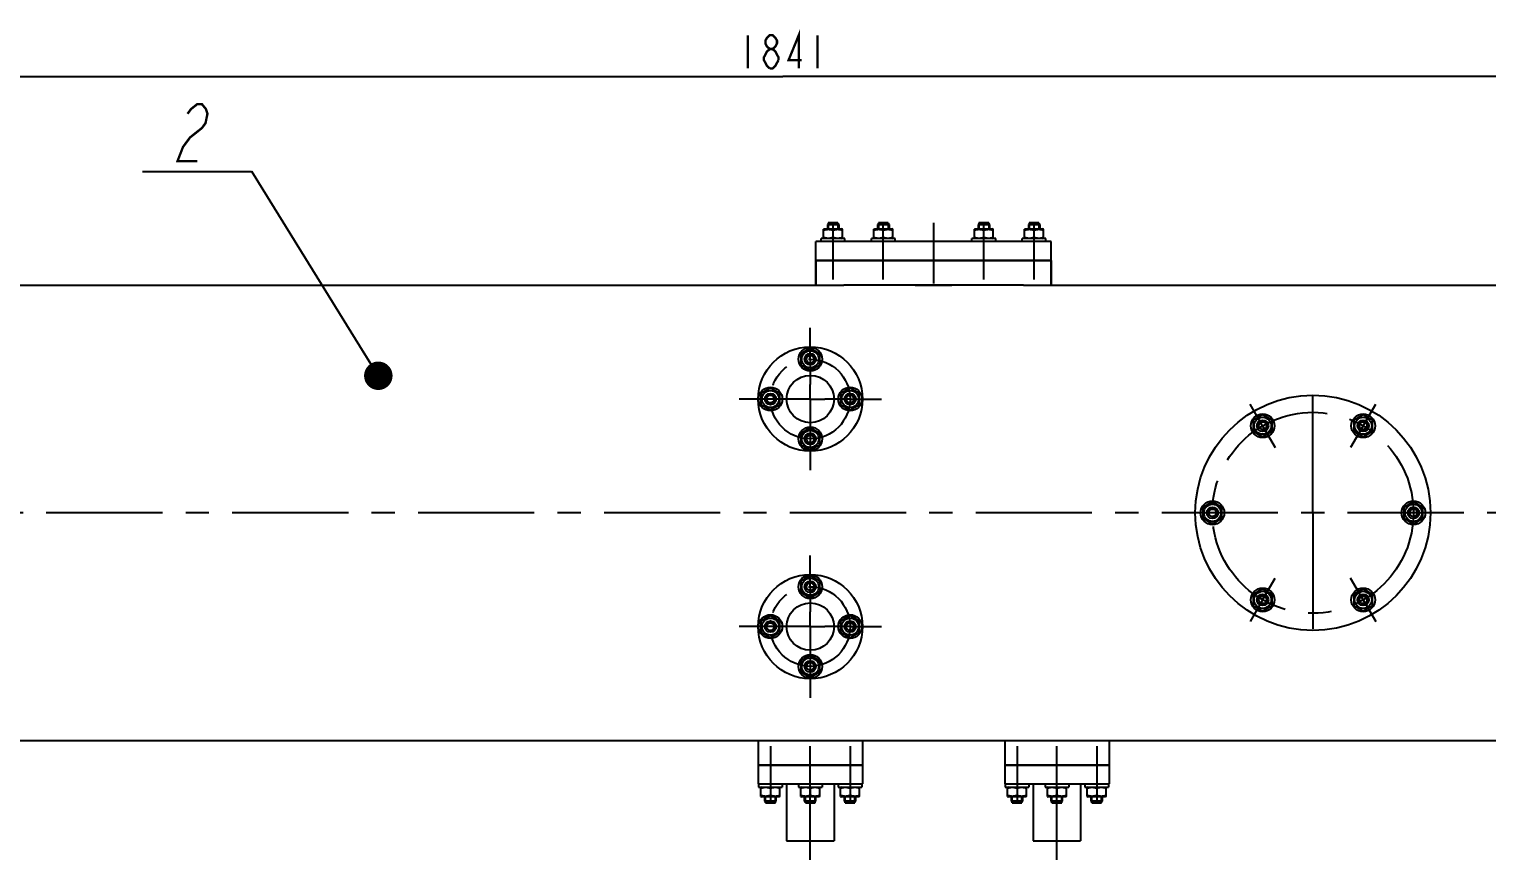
# Model space of a CAD drawing. Header units: millimetres. Extents: x 0 to 594, y 0 to 420.
# Drawn here: x 153.7 to 307.4, y 227.3 to 314.9 of the extents above; entities that cross this region are included whole.
import ezdxf

# ---------------------------------------------------------------- set-up
doc = ezdxf.new("R2010")
doc.units = ezdxf.units.MM
doc.header["$LTSCALE"] = 32.67
doc.linetypes.add('CENTER', pattern=[0.6, 0.375, -0.075, 0.075, -0.075])
doc.layers.get('0').update_dxf_attribs({"linetype": 'CONTINUOUS'})
for name, color, linetype in [('ALL_AXIS', 7, 'CONTINUOUS'), ('ALL_CHAMFER', 7, 'CONTINUOUS'), ('ALL_DIMENSIONS', 7, 'CONTINUOUS'), ('ALL_ROUND', 7, 'CONTINUOUS')]:
    doc.layers.add(name, color=color, linetype=linetype)
doc.styles.get("Standard").update_dxf_attribs({"font": 'txt', "width": 0.7})
doc.dimstyles.new('DIMSTYLE_1', dxfattribs={"dimtxt": 3.5, "dimasz": 3, "dimexe": 0.18, "dimexo": 0.0625, "dimgap": 0.09, "dimtad": 1, "dimlfac": 5, "dimdsep": 46, "dimtxsty": 'STANDARD', "dimblk": '_FILLED', "dimblk1": '_FILLED', "dimblk2": '_FILLED', "dimcen": 0.09, "dimadec": 0, "dimazin": 0, "dimtp": 1.2, "dimtm": 1.2, "dimtfac": 1, "dimtofl": 0, "dimtmove": 0, "dimatfit": 3, "dimldrblk": '_FILLED', "dimfxl": 1, "dimtolj": 1, "dimarcsym": 0})
doc.dimstyles.get("Standard").update_dxf_attribs({"dimtxt": 3.5, "dimasz": 3, "dimexe": 0.18, "dimexo": 0.0625, "dimgap": 0.09, "dimtad": 1, "dimdec": 5, "dimdsep": 46, "dimtxsty": 'STANDARD', "dimblk": '_FILLED', "dimblk1": '_FILLED', "dimblk2": '_FILLED', "dimcen": 0.09, "dimadec": 0, "dimazin": 0, "dimtol": 1, "dimtp": 1e-05, "dimtm": 1e-05, "dimtfac": 1, "dimtdec": 5, "dimtofl": 0, "dimtmove": 0, "dimatfit": 3, "dimldrblk": '_FILLED', "dimfxl": 1, "dimtolj": 1, "dimarcsym": 0})

# ---------------------------------------------------------------- blocks, each defined once
blk = doc.blocks.new('_FILLED')
at = {"color": 0, "linetype": 'ByBlock'}
blk.add_solid([(0, 0), (-1, 0.167), (-1, -0.167)], dxfattribs=at)
blk = doc.blocks.new('*D2')
at = {"layer": 'ALL_DIMENSIONS', "color": 2, "linetype": 'Continuous'}
for p, q in [((49.08, 288.91), (49.08, 311.91)), ((417.28, 288.91), (417.28, 311.91)), ((49.08, 309.91), (233.18, 309.91)), ((417.28, 309.91), (233.18, 309.91))]:
    blk.add_line(p, q, dxfattribs=at)
at = {"layer": 'ALL_DIMENSIONS', "color": 2, "linetype": 'Continuous', "xscale": 3, "yscale": 3, "zscale": 3, "rotation": 180}
blk.add_blockref('_FILLED', (49.08, 309.91), dxfattribs=at)
at = {"layer": 'ALL_DIMENSIONS', "color": 2, "linetype": 'Continuous', "xscale": 3, "yscale": 3, "zscale": 3}
blk.add_blockref('_FILLED', (417.28, 309.91), dxfattribs=at)
blk = doc.blocks.new('BOM BALLOON 30_BL1', base_point=(171.41, 303.45))
at = {"color": 2, "linetype": 'Continuous'}
blk.add_line((165.65, 299.91), (177.17, 299.91), dxfattribs=at)
at = {"color": 2, "linetype": 'Continuous', "const_width": 0.25}
blk.add_lwpolyline([(170.41, 305.99), (170.78, 306.49), (171.41, 306.99), (171.94, 306.99), (172.35, 306.49), (172.51, 305.99), (172.3, 304.99), (171.93, 304.49), (171.3, 303.99), (170.67, 303.49), (169.93, 302.49), (169.35, 300.99), (171.45, 300.99)], dxfattribs=at)

msp = doc.modelspace()

# ---------------------------------------------------------------- linework, layer by layer
at = {"color": 7, "linetype": 'Continuous'}
for p, q in [((237.4779676, 293.8075229), (237.5779767, 293.8652632)), ((237.4779767, 292.8829982), (237.4779767, 293.8075281)), ((237.5779836, 293.8652632), (239.3779697, 293.8652632)), ((238.9913741, 294.5052632), (237.9645792, 294.5052632)), ((238.4779767, 292.9723146), (238.4779767, 293.7182117)), ((239.4779857, 293.8075229), (239.3779767, 293.8652632)), ((239.4779767, 292.8829982), (239.4779767, 293.8075281)), ((242.7779676, 293.8075229), (242.8779767, 293.8652632)), ((242.7779767, 292.8829982), (242.7779767, 293.8075281)), ((242.8779836, 293.8652632), (244.6779697, 293.8652632)), ((244.2913741, 294.5052632), (243.2645792, 294.5052632)), ((243.7779767, 292.9723146), (243.7779767, 293.7182117)), ((244.7779857, 293.8075229), (244.6779767, 293.8652632)), ((244.7779767, 292.8829982), (244.7779767, 293.8075281)), ((253.3779676, 293.8075229), (253.4779767, 293.8652632)), ((253.3779767, 292.8829982), (253.3779767, 293.8075281)), ((253.4779836, 293.8652632), (255.2779697, 293.8652632)), ((254.8913741, 294.5052632), (253.8645792, 294.5052632)), ((254.3779767, 292.9723146), (254.3779767, 293.7182117)), ((255.3779857, 293.8075229), (255.2779767, 293.8652632)), ((255.3779767, 292.8829982), (255.3779767, 293.8075281)), ((258.6779676, 293.8075229), (258.7779767, 293.8652632)), ((258.6779767, 292.8829982), (258.6779767, 293.8075281)), ((258.7779836, 293.8652632), (260.5779697, 293.8652632)), ((260.1913741, 294.5052632), (259.1645792, 294.5052632)), ((259.6779767, 292.9723146), (259.6779767, 293.7182117)), ((260.6779857, 293.8075229), (260.5779767, 293.8652632)), ((260.6779767, 292.8829982), (260.6779767, 293.8075281)), ((237.5779767, 292.8252632), (237.4779767, 292.8829982)), ((239.3779767, 292.8252632), (239.4779767, 292.8829982)), ((242.8779767, 292.8252632), (242.7779767, 292.8829982)), ((244.6779767, 292.8252632), (244.7779767, 292.8829982)), ((253.4779767, 292.8252632), (253.3779767, 292.8829982)), ((255.2779767, 292.8252632), (255.3779767, 292.8829982)), ((258.7779767, 292.8252632), (258.6779767, 292.8829982)), ((260.5779767, 292.8252632), (260.6779767, 292.8829982)), ((236.6779767, 290.5052632), (236.6779767, 287.9052632)), ((236.6779767, 290.5052632), (261.4779767, 290.5052632)), ((261.4779767, 290.5052632), (261.4779767, 287.9052632)), ((88.5483291, 287.9052632), (239.6076243, 287.9052632)), ((258.5483291, 287.9052632), (414.8779767, 287.9052632)), ((236.0779767, 281.2599637), (235.0779767, 280.6826134)), ((235.0779767, 280.6826134), (235.0779767, 279.5279129)), ((237.0779767, 280.6826134), (236.0779767, 281.2599637)), ((237.0779767, 279.5279129), (237.0779767, 280.6826134)), ((235.0779767, 279.5279129), (236.0779767, 278.9505626)), ((236.0779767, 278.9505626), (237.0779767, 279.5279129)), ((231.8779767, 277.0599637), (230.8779767, 276.4826134)), ((232.8779767, 276.4826134), (231.8779767, 277.0599637)), ((240.2779767, 277.0599637), (239.2779767, 276.4826134)), ((241.2779767, 276.4826134), (240.2779767, 277.0599637)), ((230.8779767, 276.4826134), (230.8779767, 275.3279129)), ((230.8779767, 275.3279129), (231.8779767, 274.7505626)), ((231.8779767, 274.7505626), (232.8779767, 275.3279129)), ((232.8779767, 275.3279129), (232.8779767, 276.4826134)), ((239.2779767, 276.4826134), (239.2779767, 275.3279129)), ((239.2779767, 275.3279129), (240.2779767, 274.7505626)), ((240.2779767, 274.7505626), (241.2779767, 275.3279129)), ((241.2779767, 275.3279129), (241.2779767, 276.4826134)), ((283.7779767, 274.239833), (282.7779767, 273.6624827)), ((282.7779767, 273.6624827), (282.7779767, 272.5077822)), ((284.7779767, 273.6624827), (283.7779767, 274.239833)), ((284.7779767, 272.5077822), (284.7779767, 273.6624827)), ((294.3779767, 274.239833), (293.3779767, 273.6624827)), ((293.3779767, 273.6624827), (293.3779767, 272.5077822)), ((295.3779767, 273.6624827), (294.3779767, 274.239833)), ((295.3779767, 272.5077822), (295.3779767, 273.6624827)), ((236.0779767, 272.8599637), (235.0779767, 272.2826134)), ((235.0779767, 272.2826134), (235.0779767, 271.1279129)), ((237.0779767, 272.2826134), (236.0779767, 272.8599637)), ((237.0779767, 271.1279129), (237.0779767, 272.2826134)), ((282.7779767, 272.5077822), (283.7779767, 271.9304319)), ((283.7779767, 271.9304319), (284.7779767, 272.5077822)), ((293.3779767, 272.5077822), (294.3779767, 271.9304319)), ((294.3779767, 271.9304319), (295.3779767, 272.5077822)), ((235.0779767, 271.1279129), (236.0779767, 270.5505626)), ((236.0779767, 270.5505626), (237.0779767, 271.1279129)), ((278.4779767, 265.0599637), (277.4779767, 264.4826134)), ((277.4779767, 264.4826134), (277.4779767, 263.3279129)), ((279.4779767, 264.4826134), (278.4779767, 265.0599637)), ((279.4779767, 263.3279129), (279.4779767, 264.4826134)), ((299.6779767, 265.0599637), (298.6779767, 264.4826134)), ((298.6779767, 264.4826134), (298.6779767, 263.3279129)), ((300.6779767, 264.4826134), (299.6779767, 265.0599637)), ((300.6779767, 263.3279129), (300.6779767, 264.4826134)), ((277.4779767, 263.3279129), (278.4779767, 262.7505626)), ((278.4779767, 262.7505626), (279.4779767, 263.3279129)), ((298.6779767, 263.3279129), (299.6779767, 262.7505626)), ((299.6779767, 262.7505626), (300.6779767, 263.3279129)), ((236.0779767, 257.2599637), (235.0779767, 256.6826134)), ((237.0779767, 256.6826134), (236.0779767, 257.2599637)), ((235.0779767, 256.6826134), (235.0779767, 255.5279129)), ((235.0779767, 255.5279129), (236.0779767, 254.9505626)), ((236.0779767, 254.9505626), (237.0779767, 255.5279129)), ((237.0779767, 255.5279129), (237.0779767, 256.6826134)), ((283.7779767, 255.8800944), (282.7779767, 255.3027441)), ((282.7779767, 255.3027441), (282.7779767, 254.1480436)), ((284.7779767, 255.3027441), (283.7779767, 255.8800944)), ((284.7779767, 254.1480436), (284.7779767, 255.3027441)), ((294.3779767, 255.8800944), (293.3779767, 255.3027441)), ((293.3779767, 255.3027441), (293.3779767, 254.1480436)), ((295.3779767, 255.3027441), (294.3779767, 255.8800944)), ((295.3779767, 254.1480436), (295.3779767, 255.3027441)), ((282.7779767, 254.1480436), (283.7779767, 253.5706933)), ((283.7779767, 253.5706933), (284.7779767, 254.1480436)), ((293.3779767, 254.1480436), (294.3779767, 253.5706933)), ((294.3779767, 253.5706933), (295.3779767, 254.1480436)), ((231.8779767, 253.0599637), (230.8779767, 252.4826134)), ((230.8779767, 252.4826134), (230.8779767, 251.3279129)), ((232.8779767, 252.4826134), (231.8779767, 253.0599637)), ((232.8779767, 251.3279129), (232.8779767, 252.4826134)), ((240.2779767, 253.0599637), (239.2779767, 252.4826134)), ((239.2779767, 252.4826134), (239.2779767, 251.3279129)), ((241.2779767, 252.4826134), (240.2779767, 253.0599637)), ((241.2779767, 251.3279129), (241.2779767, 252.4826134)), ((230.8779767, 251.3279129), (231.8779767, 250.7505626)), ((231.8779767, 250.7505626), (232.8779767, 251.3279129)), ((239.2779767, 251.3279129), (240.2779767, 250.7505626)), ((240.2779767, 250.7505626), (241.2779767, 251.3279129)), ((236.0779767, 248.8599637), (235.0779767, 248.2826134)), ((235.0779767, 248.2826134), (235.0779767, 247.1279129)), ((237.0779767, 248.2826134), (236.0779767, 248.8599637)), ((237.0779767, 247.1279129), (237.0779767, 248.2826134)), ((235.0779767, 247.1279129), (236.0779767, 246.5505626)), ((236.0779767, 246.5505626), (237.0779767, 247.1279129)), ((241.5779319, 237.3052632), (230.5780215, 237.3052632)), ((267.5779319, 237.3052632), (256.5780215, 237.3052632)), ((230.8779676, 234.0030034), (230.9779767, 233.9452632)), ((230.9779767, 234.9852632), (230.8779767, 234.9275281)), ((230.8779767, 234.0029982), (230.8779767, 234.9275281)), ((232.7779697, 233.9452632), (230.9779836, 233.9452632)), ((231.8779767, 234.8382117), (231.8779767, 234.0923146)), ((232.7779767, 234.9852632), (232.8779767, 234.9275281)), ((232.8779857, 234.0030034), (232.7779767, 233.9452632)), ((232.8779767, 234.0029982), (232.8779767, 234.9275281)), ((235.0779676, 234.0030034), (235.1779767, 233.9452632)), ((235.1779767, 234.9852632), (235.0779767, 234.9275281)), ((235.0779767, 234.0029982), (235.0779767, 234.9275281)), ((236.9779697, 233.9452632), (235.1779836, 233.9452632)), ((236.0779767, 234.8382117), (236.0779767, 234.0923146)), ((236.9779767, 234.9852632), (237.0779767, 234.9275281)), ((237.0779857, 234.0030034), (236.9779767, 233.9452632)), ((237.0779767, 234.0029982), (237.0779767, 234.9275281)), ((239.2779676, 234.0030034), (239.3779767, 233.9452632)), ((239.3779767, 234.9852632), (239.2779767, 234.9275281)), ((239.2779767, 234.0029982), (239.2779767, 234.9275281)), ((241.1779697, 233.9452632), (239.3779836, 233.9452632)), ((240.2779767, 234.8382117), (240.2779767, 234.0923146)), ((241.1779767, 234.9852632), (241.2779767, 234.9275281)), ((241.2779857, 234.0030034), (241.1779767, 233.9452632)), ((241.2779767, 234.0029982), (241.2779767, 234.9275281)), ((256.8779676, 234.0030034), (256.9779767, 233.9452632)), ((256.9779767, 234.9852632), (256.8779767, 234.9275281)), ((256.8779767, 234.0029982), (256.8779767, 234.9275281)), ((258.7779697, 233.9452632), (256.9779836, 233.9452632)), ((257.8779767, 234.8382117), (257.8779767, 234.0923146)), ((258.7779767, 234.9852632), (258.8779767, 234.9275281)), ((258.8779857, 234.0030034), (258.7779767, 233.9452632)), ((258.8779767, 234.0029982), (258.8779767, 234.9275281)), ((261.0779676, 234.0030034), (261.1779767, 233.9452632)), ((261.1779767, 234.9852632), (261.0779767, 234.9275281)), ((261.0779767, 234.0029982), (261.0779767, 234.9275281)), ((262.9779697, 233.9452632), (261.1779836, 233.9452632)), ((262.0779767, 234.8382117), (262.0779767, 234.0923146)), ((262.9779767, 234.9852632), (263.0779767, 234.9275281)), ((263.0779857, 234.0030034), (262.9779767, 233.9452632)), ((263.0779767, 234.0029982), (263.0779767, 234.9275281)), ((265.2779676, 234.0030034), (265.3779767, 233.9452632)), ((265.3779767, 234.9852632), (265.2779767, 234.9275281)), ((265.2779767, 234.0029982), (265.2779767, 234.9275281)), ((267.1779697, 233.9452632), (265.3779836, 233.9452632)), ((266.2779767, 234.8382117), (266.2779767, 234.0923146)), ((267.1779767, 234.9852632), (267.2779767, 234.9275281)), ((267.2779857, 234.0030034), (267.1779767, 233.9452632)), ((267.2779767, 234.0029982), (267.2779767, 234.9275281)), ((231.3645792, 233.3052632), (232.3913741, 233.3052632)), ((235.5645792, 233.3052632), (236.5913741, 233.3052632)), ((239.7645792, 233.3052632), (240.7913741, 233.3052632)), ((257.3645792, 233.3052632), (258.3913741, 233.3052632)), ((261.5645792, 233.3052632), (262.5913741, 233.3052632)), ((265.7645792, 233.3052632), (266.7913741, 233.3052632))]:
    msp.add_line(p, q, dxfattribs=at)
at = {"color": 2, "linetype": 'Continuous'}
for p, q in [((237.9645792, 294.5052632), (237.9645792, 293.8652632)), ((238.9913741, 294.5052632), (238.9913741, 293.8652632)), ((243.2645792, 294.5052632), (243.2645792, 293.8652632)), ((244.2913741, 294.5052632), (244.2913741, 293.8652632)), ((253.8645792, 294.5052632), (253.8645792, 293.8652632)), ((254.8913741, 294.5052632), (254.8913741, 293.8652632)), ((259.1645792, 294.5052632), (259.1645792, 293.8652632)), ((260.1913741, 294.5052632), (260.1913741, 293.8652632)), ((231.3645792, 233.3052632), (231.3645792, 233.9452632)), ((232.3913741, 233.3052632), (232.3913741, 233.9452632)), ((235.5645792, 233.3052632), (235.5645792, 233.9452632)), ((236.5913741, 233.3052632), (236.5913741, 233.9452632)), ((239.7645792, 233.3052632), (239.7645792, 233.9452632)), ((240.7913741, 233.3052632), (240.7913741, 233.9452632)), ((257.3645792, 233.3052632), (257.3645792, 233.9452632)), ((258.3913741, 233.3052632), (258.3913741, 233.9452632)), ((261.5645792, 233.3052632), (261.5645792, 233.9452632)), ((262.5913741, 233.3052632), (262.5913741, 233.9452632)), ((265.7645792, 233.3052632), (265.7645792, 233.9452632)), ((266.7913741, 233.3052632), (266.7913741, 233.9452632))]:
    msp.add_line(p, q, dxfattribs=at)
at = {"color": 7, "linetype": 'Continuous'}
for points in [[(237.4779767, 293.7182117), (237.5305977, 293.7350521), (237.5822842, 293.7501177), (237.6329148, 293.7633935), (237.6828542, 293.7749249), (237.7323917, 293.784766), (237.7816329, 293.7928758), (237.8307739, 293.7992451), (237.8798323, 293.8038325), (237.9288969, 293.8065958), (237.9779494, 293.8075281), (238.026998, 293.806598), (238.0760526, 293.8038376), (238.125095, 293.7992547), (238.1742174, 293.792891), (238.223441, 293.7847879), (238.2729597, 293.7749549), (238.3228633, 293.7634381), (238.3734854, 293.7501686), (238.4252354, 293.7350865), (238.4779767, 293.7182117)], [(238.4779767, 293.7182117), (238.5364674, 293.7368417), (238.5938119, 293.7532728), (238.6498361, 293.7674847), (238.7050624, 293.7795384), (238.7599281, 293.7895117), (238.8145144, 293.7973336), (238.8690509, 293.8029735), (238.923531, 293.8063883), (238.978032, 293.8075183), (239.0325323, 293.8063837), (239.0870113, 293.8029643), (239.1415439, 293.7973207), (239.1961218, 293.789496), (239.2509742, 293.7795217), (239.3061797, 293.7674701), (239.362181, 293.7532621), (239.4195052, 293.7368358), (239.4779767, 293.7182117)], [(242.7779767, 293.7182117), (242.8305977, 293.7350521), (242.8822842, 293.7501177), (242.9329148, 293.7633935), (242.9828542, 293.7749249), (243.0323917, 293.784766), (243.0816329, 293.7928758), (243.1307739, 293.7992451), (243.1798323, 293.8038325), (243.2288969, 293.8065958), (243.2779494, 293.8075281), (243.326998, 293.806598), (243.3760526, 293.8038376), (243.425095, 293.7992547), (243.4742174, 293.792891), (243.523441, 293.7847879), (243.5729597, 293.7749549), (243.6228633, 293.7634381), (243.6734854, 293.7501686), (243.7252354, 293.7350865), (243.7779767, 293.7182117)], [(243.7779767, 293.7182117), (243.8364674, 293.7368417), (243.8938119, 293.7532728), (243.9498361, 293.7674847), (244.0050624, 293.7795384), (244.0599281, 293.7895117), (244.1145144, 293.7973336), (244.1690509, 293.8029735), (244.223531, 293.8063883), (244.278032, 293.8075183), (244.3325323, 293.8063837), (244.3870113, 293.8029643), (244.4415439, 293.7973207), (244.4961218, 293.789496), (244.5509742, 293.7795217), (244.6061797, 293.7674701), (244.662181, 293.7532621), (244.7195052, 293.7368358), (244.7779767, 293.7182117)], [(253.3779767, 293.7182117), (253.4305977, 293.7350521), (253.4822842, 293.7501177), (253.5329148, 293.7633935), (253.5828542, 293.7749249), (253.6323917, 293.784766), (253.6816329, 293.7928758), (253.7307739, 293.7992451), (253.7798323, 293.8038325), (253.8288969, 293.8065958), (253.8779494, 293.8075281), (253.926998, 293.806598), (253.9760526, 293.8038376), (254.025095, 293.7992547), (254.0742174, 293.792891), (254.123441, 293.7847879), (254.1729597, 293.7749549), (254.2228633, 293.7634381), (254.2734854, 293.7501686), (254.3252354, 293.7350865), (254.3779767, 293.7182117)], [(254.3779767, 293.7182117), (254.4364674, 293.7368417), (254.4938119, 293.7532728), (254.5498361, 293.7674847), (254.6050624, 293.7795384), (254.6599281, 293.7895117), (254.7145144, 293.7973336), (254.7690509, 293.8029735), (254.823531, 293.8063883), (254.878032, 293.8075183), (254.9325323, 293.8063837), (254.9870113, 293.8029643), (255.0415439, 293.7973207), (255.0961218, 293.789496), (255.1509742, 293.7795217), (255.2061797, 293.7674701), (255.262181, 293.7532621), (255.3195052, 293.7368358), (255.3779767, 293.7182117)], [(258.6779767, 293.7182117), (258.7305977, 293.7350521), (258.7822842, 293.7501177), (258.8329148, 293.7633935), (258.8828542, 293.7749249), (258.9323917, 293.784766), (258.9816329, 293.7928758), (259.0307739, 293.7992451), (259.0798323, 293.8038325), (259.1288969, 293.8065958), (259.1779494, 293.8075281), (259.226998, 293.806598), (259.2760526, 293.8038376), (259.325095, 293.7992547), (259.3742174, 293.792891), (259.423441, 293.7847879), (259.4729597, 293.7749549), (259.5228633, 293.7634381), (259.5734854, 293.7501686), (259.6252354, 293.7350865), (259.6779767, 293.7182117)], [(259.6779767, 293.7182117), (259.7364674, 293.7368417), (259.7938119, 293.7532728), (259.8498361, 293.7674847), (259.9050624, 293.7795384), (259.9599281, 293.7895117), (260.0145144, 293.7973336), (260.0690509, 293.8029735), (260.123531, 293.8063883), (260.178032, 293.8075183), (260.2325323, 293.8063837), (260.2870113, 293.8029643), (260.3415439, 293.7973207), (260.3961218, 293.789496), (260.4509742, 293.7795217), (260.5061797, 293.7674701), (260.562181, 293.7532621), (260.6195052, 293.7368358), (260.6779767, 293.7182117)], [(237.4779767, 292.9723146), (237.5436834, 292.9515054), (237.6080325, 292.9334691), (237.6707954, 292.918225), (237.7326577, 292.9057151), (237.7942119, 292.8958532), (237.8555084, 292.8887425), (237.9168089, 292.8844495), (237.9780724, 292.8829982), (238.0393336, 292.8844584), (238.1006272, 292.8887596), (238.1619142, 292.8958773), (238.2234508, 292.9057433), (238.2852797, 292.9182518), (238.3480023, 292.9334904), (238.4123117, 292.9515179), (238.4779767, 292.9723146)], [(238.4779767, 292.9723146), (238.5436834, 292.9515054), (238.6080325, 292.9334691), (238.6707954, 292.918225), (238.7326577, 292.9057151), (238.7942119, 292.8958532), (238.8555084, 292.8887425), (238.9168089, 292.8844495), (238.9780724, 292.8829982), (239.0393336, 292.8844584), (239.1006272, 292.8887596), (239.1619142, 292.8958773), (239.2234508, 292.9057433), (239.2852797, 292.9182518), (239.3480023, 292.9334904), (239.4123117, 292.9515179), (239.4779767, 292.9723146)], [(242.7779767, 292.9723146), (242.8436834, 292.9515054), (242.9080325, 292.9334691), (242.9707954, 292.918225), (243.0326577, 292.9057151), (243.0942119, 292.8958532), (243.1555084, 292.8887425), (243.2168089, 292.8844495), (243.2780724, 292.8829982), (243.3393336, 292.8844584), (243.4006272, 292.8887596), (243.4619142, 292.8958773), (243.5234508, 292.9057433), (243.5852797, 292.9182518), (243.6480023, 292.9334904), (243.7123117, 292.9515179), (243.7779767, 292.9723146)], [(243.7779767, 292.9723146), (243.8436834, 292.9515054), (243.9080325, 292.9334691), (243.9707954, 292.918225), (244.0326577, 292.9057151), (244.0942119, 292.8958532), (244.1555084, 292.8887425), (244.2168089, 292.8844495), (244.2780724, 292.8829982), (244.3393336, 292.8844584), (244.4006272, 292.8887596), (244.4619142, 292.8958773), (244.5234508, 292.9057433), (244.5852797, 292.9182518), (244.6480023, 292.9334904), (244.7123117, 292.9515179), (244.7779767, 292.9723146)], [(253.3779767, 292.9723146), (253.4436834, 292.9515054), (253.5080325, 292.9334691), (253.5707954, 292.918225), (253.6326577, 292.9057151), (253.6942119, 292.8958532), (253.7555084, 292.8887425), (253.8168089, 292.8844495), (253.8780724, 292.8829982), (253.9393336, 292.8844584), (254.0006272, 292.8887596), (254.0619142, 292.8958773), (254.1234508, 292.9057433), (254.1852797, 292.9182518), (254.2480023, 292.9334904), (254.3123117, 292.9515179), (254.3779767, 292.9723146)], [(254.3779767, 292.9723146), (254.4436834, 292.9515054), (254.5080325, 292.9334691), (254.5707954, 292.918225), (254.6326577, 292.9057151), (254.6942119, 292.8958532), (254.7555084, 292.8887425), (254.8168089, 292.8844495), (254.8780724, 292.8829982), (254.9393336, 292.8844584), (255.0006272, 292.8887596), (255.0619142, 292.8958773), (255.1234508, 292.9057433), (255.1852797, 292.9182518), (255.2480023, 292.9334904), (255.3123117, 292.9515179), (255.3779767, 292.9723146)], [(258.6779767, 292.9723146), (258.7436834, 292.9515054), (258.8080325, 292.9334691), (258.8707954, 292.918225), (258.9326577, 292.9057151), (258.9942119, 292.8958532), (259.0555084, 292.8887425), (259.1168089, 292.8844495), (259.1780724, 292.8829982), (259.2393336, 292.8844584), (259.3006272, 292.8887596), (259.3619142, 292.8958773), (259.4234508, 292.9057433), (259.4852797, 292.9182518), (259.5480023, 292.9334904), (259.6123117, 292.9515179), (259.6779767, 292.9723146)], [(259.6779767, 292.9723146), (259.7436834, 292.9515054), (259.8080325, 292.9334691), (259.8707954, 292.918225), (259.9326577, 292.9057151), (259.9942119, 292.8958532), (260.0555084, 292.8887425), (260.1168089, 292.8844495), (260.1780724, 292.8829982), (260.2393336, 292.8844584), (260.3006272, 292.8887596), (260.3619142, 292.8958773), (260.4234508, 292.9057433), (260.4852797, 292.9182518), (260.5480023, 292.9334904), (260.6123117, 292.9515179), (260.6779767, 292.9723146)], [(251.950258, 287.9052632), (251.4852922, 287.9023759), (251.0140311, 287.89569), (250.5357205, 287.8877357), (250.0526227, 287.8805519), (249.566183, 287.8756399), (249.0780984, 287.8738901), (248.5900012, 287.8756383), (248.1035313, 287.8805493), (247.6203887, 287.8877332), (247.1420256, 287.8956883), (246.6707135, 287.9023753), (246.2056953, 287.9052632)], [(231.8779767, 234.8382117), (231.8122699, 234.8590209), (231.7479208, 234.8770572), (231.6851579, 234.8923013), (231.6232956, 234.9048112), (231.5617415, 234.9146731), (231.5004449, 234.9217838), (231.4391444, 234.9260768), (231.3778809, 234.9275281), (231.3166198, 234.926068), (231.2553261, 234.9217668), (231.1940391, 234.914649), (231.1325025, 234.904783), (231.0706737, 234.8922745), (231.007951, 234.8770359), (230.9436417, 234.8590084), (230.8779767, 234.8382117)], [(231.8779767, 234.0923146), (231.819486, 234.0736846), (231.7621415, 234.0572535), (231.7061172, 234.0430416), (231.6508909, 234.0309879), (231.5960253, 234.0210146), (231.5414389, 234.0131927), (231.4869024, 234.0075529), (231.4324223, 234.004138), (231.3779213, 234.003008), (231.323421, 234.0041426), (231.268942, 234.007562), (231.2144094, 234.0132057), (231.1598315, 234.0210304), (231.1049792, 234.0310046), (231.0497736, 234.0430562), (230.9937724, 234.0572642), (230.9364481, 234.0736905), (230.8779767, 234.0923146)], [(232.8779767, 234.8382117), (232.8122699, 234.8590209), (232.7479208, 234.8770572), (232.6851579, 234.8923013), (232.6232956, 234.9048112), (232.5617415, 234.9146731), (232.5004449, 234.9217838), (232.4391444, 234.9260768), (232.3778809, 234.9275281), (232.3166198, 234.926068), (232.2553261, 234.9217668), (232.1940391, 234.914649), (232.1325025, 234.904783), (232.0706737, 234.8922745), (232.007951, 234.8770359), (231.9436417, 234.8590084), (231.8779767, 234.8382117)], [(232.8779767, 234.0923146), (232.8253557, 234.0754742), (232.7736691, 234.0604086), (232.7230385, 234.0471328), (232.6730991, 234.0356014), (232.6235616, 234.0257603), (232.5743205, 234.0176505), (232.5251794, 234.0112812), (232.476121, 234.0066938), (232.4270564, 234.0039306), (232.3780039, 234.0029982), (232.3289553, 234.0039283), (232.2799008, 234.0066887), (232.2308583, 234.0112717), (232.1817359, 234.0176353), (232.1325123, 234.0257384), (232.0829936, 234.0355714), (232.0330901, 234.0470883), (231.9824679, 234.0603577), (231.930718, 234.0754398), (231.8779767, 234.0923146)], [(236.0779767, 234.8382117), (236.0122699, 234.8590209), (235.9479208, 234.8770572), (235.8851579, 234.8923013), (235.8232956, 234.9048112), (235.7617415, 234.9146731), (235.7004449, 234.9217838), (235.6391444, 234.9260768), (235.5778809, 234.9275281), (235.5166198, 234.926068), (235.4553261, 234.9217668), (235.3940391, 234.914649), (235.3325025, 234.904783), (235.2706737, 234.8922745), (235.207951, 234.8770359), (235.1436417, 234.8590084), (235.0779767, 234.8382117)], [(236.0779767, 234.0923146), (236.019486, 234.0736846), (235.9621415, 234.0572535), (235.9061172, 234.0430416), (235.8508909, 234.0309879), (235.7960253, 234.0210146), (235.7414389, 234.0131927), (235.6869024, 234.0075529), (235.6324223, 234.004138), (235.5779213, 234.003008), (235.523421, 234.0041426), (235.468942, 234.007562), (235.4144094, 234.0132057), (235.3598315, 234.0210304), (235.3049792, 234.0310046), (235.2497736, 234.0430562), (235.1937724, 234.0572642), (235.1364481, 234.0736905), (235.0779767, 234.0923146)], [(237.0779767, 234.8382117), (237.0122699, 234.8590209), (236.9479208, 234.8770572), (236.8851579, 234.8923013), (236.8232956, 234.9048112), (236.7617415, 234.9146731), (236.7004449, 234.9217838), (236.6391444, 234.9260768), (236.5778809, 234.9275281), (236.5166198, 234.926068), (236.4553261, 234.9217668), (236.3940391, 234.914649), (236.3325025, 234.904783), (236.2706737, 234.8922745), (236.207951, 234.8770359), (236.1436417, 234.8590084), (236.0779767, 234.8382117)], [(237.0779767, 234.0923146), (237.0253557, 234.0754742), (236.9736691, 234.0604086), (236.9230385, 234.0471328), (236.8730991, 234.0356014), (236.8235616, 234.0257603), (236.7743205, 234.0176505), (236.7251794, 234.0112812), (236.676121, 234.0066938), (236.6270564, 234.0039306), (236.5780039, 234.0029982), (236.5289553, 234.0039283), (236.4799008, 234.0066887), (236.4308583, 234.0112717), (236.3817359, 234.0176353), (236.3325123, 234.0257384), (236.2829936, 234.0355714), (236.2330901, 234.0470883), (236.1824679, 234.0603577), (236.130718, 234.0754398), (236.0779767, 234.0923146)], [(240.2779767, 234.8382117), (240.2122699, 234.8590209), (240.1479208, 234.8770572), (240.0851579, 234.8923013), (240.0232956, 234.9048112), (239.9617415, 234.9146731), (239.9004449, 234.9217838), (239.8391444, 234.9260768), (239.7778809, 234.9275281), (239.7166198, 234.926068), (239.6553261, 234.9217668), (239.5940391, 234.914649), (239.5325025, 234.904783), (239.4706737, 234.8922745), (239.407951, 234.8770359), (239.3436417, 234.8590084), (239.2779767, 234.8382117)], [(240.2779767, 234.0923146), (240.219486, 234.0736846), (240.1621415, 234.0572535), (240.1061172, 234.0430416), (240.0508909, 234.0309879), (239.9960253, 234.0210146), (239.9414389, 234.0131927), (239.8869024, 234.0075529), (239.8324223, 234.004138), (239.7779213, 234.003008), (239.723421, 234.0041426), (239.668942, 234.007562), (239.6144094, 234.0132057), (239.5598315, 234.0210304), (239.5049792, 234.0310046), (239.4497736, 234.0430562), (239.3937724, 234.0572642), (239.3364481, 234.0736905), (239.2779767, 234.0923146)], [(241.2779767, 234.8382117), (241.2122699, 234.8590209), (241.1479208, 234.8770572), (241.0851579, 234.8923013), (241.0232956, 234.9048112), (240.9617415, 234.9146731), (240.9004449, 234.9217838), (240.8391444, 234.9260768), (240.7778809, 234.9275281), (240.7166198, 234.926068), (240.6553261, 234.9217668), (240.5940391, 234.914649), (240.5325025, 234.904783), (240.4706737, 234.8922745), (240.407951, 234.8770359), (240.3436417, 234.8590084), (240.2779767, 234.8382117)], [(241.2779767, 234.0923146), (241.2253557, 234.0754742), (241.1736691, 234.0604086), (241.1230385, 234.0471328), (241.0730991, 234.0356014), (241.0235616, 234.0257603), (240.9743205, 234.0176505), (240.9251794, 234.0112812), (240.876121, 234.0066938), (240.8270564, 234.0039306), (240.7780039, 234.0029982), (240.7289553, 234.0039283), (240.6799008, 234.0066887), (240.6308583, 234.0112717), (240.5817359, 234.0176353), (240.5325123, 234.0257384), (240.4829936, 234.0355714), (240.4330901, 234.0470883), (240.3824679, 234.0603577), (240.330718, 234.0754398), (240.2779767, 234.0923146)], [(257.8779767, 234.8382117), (257.8122699, 234.8590209), (257.7479208, 234.8770572), (257.6851579, 234.8923013), (257.6232956, 234.9048112), (257.5617415, 234.9146731), (257.5004449, 234.9217838), (257.4391444, 234.9260768), (257.3778809, 234.9275281), (257.3166198, 234.926068), (257.2553261, 234.9217668), (257.1940391, 234.914649), (257.1325025, 234.904783), (257.0706737, 234.8922745), (257.007951, 234.8770359), (256.9436417, 234.8590084), (256.8779767, 234.8382117)], [(257.8779767, 234.0923146), (257.819486, 234.0736846), (257.7621415, 234.0572535), (257.7061172, 234.0430416), (257.6508909, 234.0309879), (257.5960253, 234.0210146), (257.5414389, 234.0131927), (257.4869024, 234.0075529), (257.4324223, 234.004138), (257.3779213, 234.003008), (257.323421, 234.0041426), (257.268942, 234.007562), (257.2144094, 234.0132057), (257.1598315, 234.0210304), (257.1049792, 234.0310046), (257.0497736, 234.0430562), (256.9937724, 234.0572642), (256.9364481, 234.0736905), (256.8779767, 234.0923146)], [(258.8779767, 234.8382117), (258.8122699, 234.8590209), (258.7479208, 234.8770572), (258.6851579, 234.8923013), (258.6232956, 234.9048112), (258.5617415, 234.9146731), (258.5004449, 234.9217838), (258.4391444, 234.9260768), (258.3778809, 234.9275281), (258.3166198, 234.926068), (258.2553261, 234.9217668), (258.1940391, 234.914649), (258.1325025, 234.904783), (258.0706737, 234.8922745), (258.007951, 234.8770359), (257.9436417, 234.8590084), (257.8779767, 234.8382117)], [(258.8779767, 234.0923146), (258.8253557, 234.0754742), (258.7736691, 234.0604086), (258.7230385, 234.0471328), (258.6730991, 234.0356014), (258.6235616, 234.0257603), (258.5743205, 234.0176505), (258.5251794, 234.0112812), (258.476121, 234.0066938), (258.4270564, 234.0039306), (258.3780039, 234.0029982), (258.3289553, 234.0039283), (258.2799008, 234.0066887), (258.2308583, 234.0112717), (258.1817359, 234.0176353), (258.1325123, 234.0257384), (258.0829936, 234.0355714), (258.0330901, 234.0470883), (257.9824679, 234.0603577), (257.930718, 234.0754398), (257.8779767, 234.0923146)], [(262.0779767, 234.8382117), (262.0122699, 234.8590209), (261.9479208, 234.8770572), (261.8851579, 234.8923013), (261.8232956, 234.9048112), (261.7617415, 234.9146731), (261.7004449, 234.9217838), (261.6391444, 234.9260768), (261.5778809, 234.9275281), (261.5166198, 234.926068), (261.4553261, 234.9217668), (261.3940391, 234.914649), (261.3325025, 234.904783), (261.2706737, 234.8922745), (261.207951, 234.8770359), (261.1436417, 234.8590084), (261.0779767, 234.8382117)], [(262.0779767, 234.0923146), (262.019486, 234.0736846), (261.9621415, 234.0572535), (261.9061172, 234.0430416), (261.8508909, 234.0309879), (261.7960253, 234.0210146), (261.7414389, 234.0131927), (261.6869024, 234.0075529), (261.6324223, 234.004138), (261.5779213, 234.003008), (261.523421, 234.0041426), (261.468942, 234.007562), (261.4144094, 234.0132057), (261.3598315, 234.0210304), (261.3049792, 234.0310046), (261.2497736, 234.0430562), (261.1937724, 234.0572642), (261.1364481, 234.0736905), (261.0779767, 234.0923146)], [(263.0779767, 234.8382117), (263.0122699, 234.8590209), (262.9479208, 234.8770572), (262.8851579, 234.8923013), (262.8232956, 234.9048112), (262.7617415, 234.9146731), (262.7004449, 234.9217838), (262.6391444, 234.9260768), (262.5778809, 234.9275281), (262.5166198, 234.926068), (262.4553261, 234.9217668), (262.3940391, 234.914649), (262.3325025, 234.904783), (262.2706737, 234.8922745), (262.207951, 234.8770359), (262.1436417, 234.8590084), (262.0779767, 234.8382117)], [(263.0779767, 234.0923146), (263.0253557, 234.0754742), (262.9736691, 234.0604086), (262.9230385, 234.0471328), (262.8730991, 234.0356014), (262.8235616, 234.0257603), (262.7743205, 234.0176505), (262.7251794, 234.0112812), (262.676121, 234.0066938), (262.6270564, 234.0039306), (262.5780039, 234.0029982), (262.5289553, 234.0039283), (262.4799008, 234.0066887), (262.4308583, 234.0112717), (262.3817359, 234.0176353), (262.3325123, 234.0257384), (262.2829936, 234.0355714), (262.2330901, 234.0470883), (262.1824679, 234.0603577), (262.130718, 234.0754398), (262.0779767, 234.0923146)], [(266.2779767, 234.8382117), (266.2122699, 234.8590209), (266.1479208, 234.8770572), (266.0851579, 234.8923013), (266.0232956, 234.9048112), (265.9617415, 234.9146731), (265.9004449, 234.9217838), (265.8391444, 234.9260768), (265.7778809, 234.9275281), (265.7166198, 234.926068), (265.6553261, 234.9217668), (265.5940391, 234.914649), (265.5325025, 234.904783), (265.4706737, 234.8922745), (265.407951, 234.8770359), (265.3436417, 234.8590084), (265.2779767, 234.8382117)], [(266.2779767, 234.0923146), (266.219486, 234.0736846), (266.1621415, 234.0572535), (266.1061172, 234.0430416), (266.0508909, 234.0309879), (265.9960253, 234.0210146), (265.9414389, 234.0131927), (265.8869024, 234.0075529), (265.8324223, 234.004138), (265.7779213, 234.003008), (265.723421, 234.0041426), (265.668942, 234.007562), (265.6144094, 234.0132057), (265.5598315, 234.0210304), (265.5049792, 234.0310046), (265.4497736, 234.0430562), (265.3937724, 234.0572642), (265.3364481, 234.0736905), (265.2779767, 234.0923146)], [(267.2779767, 234.8382117), (267.2122699, 234.8590209), (267.1479208, 234.8770572), (267.0851579, 234.8923013), (267.0232956, 234.9048112), (266.9617415, 234.9146731), (266.9004449, 234.9217838), (266.8391444, 234.9260768), (266.7778809, 234.9275281), (266.7166198, 234.926068), (266.6553261, 234.9217668), (266.5940391, 234.914649), (266.5325025, 234.904783), (266.4706737, 234.8922745), (266.407951, 234.8770359), (266.3436417, 234.8590084), (266.2779767, 234.8382117)], [(267.2779767, 234.0923146), (267.2253557, 234.0754742), (267.1736691, 234.0604086), (267.1230385, 234.0471328), (267.0730991, 234.0356014), (267.0235616, 234.0257603), (266.9743205, 234.0176505), (266.9251794, 234.0112812), (266.876121, 234.0066938), (266.8270564, 234.0039306), (266.7780039, 234.0029982), (266.7289553, 234.0039283), (266.6799008, 234.0066887), (266.6308583, 234.0112717), (266.5817359, 234.0176353), (266.5325123, 234.0257384), (266.4829936, 234.0355714), (266.4330901, 234.0470883), (266.3824679, 234.0603577), (266.330718, 234.0754398), (266.2779767, 234.0923146)]]:
    msp.add_lwpolyline(points, dxfattribs=at)
for centre in [(236.0779767, 280.1052632), (231.8779767, 275.9052632), (240.2779767, 275.9052632), (283.7779767, 273.0851324), (294.3779767, 273.0851324), (236.0779767, 271.7052632), (278.4779767, 263.9052632), (299.6779767, 263.9052632), (236.0779767, 256.1052632), (283.7779767, 254.7253939), (294.3779767, 254.7253939), (231.8779767, 251.9052632), (240.2779767, 251.9052632), (236.0779767, 247.7052632)]:
    msp.add_circle(centre, 0.9, dxfattribs=at)
at = {"color": 2, "linetype": 'Continuous'}
for centre in [(236.0779767, 280.1052632), (231.8779767, 275.9052632), (240.2779767, 275.9052632), (236.0779767, 271.7052632), (283.7779767, 273.0851324), (294.3779767, 273.0851324), (278.4779767, 263.9052632), (299.6779767, 263.9052632), (236.0779767, 256.1052632), (283.7779767, 254.7253939), (294.3779767, 254.7253939), (231.8779767, 251.9052632), (240.2779767, 251.9052632), (236.0779767, 247.7052632)]:
    msp.add_arc(centre, 0.5133975, 255, 195, dxfattribs=at)
at = {"layer": 'ALL_AXIS', "color": 7, "linetype": 'Continuous'}
for p, q in [((237.8779767, 294.3052632), (237.8779767, 293.8652632)), ((239.0779767, 294.3052632), (239.0779767, 293.8652632)), ((243.1779767, 294.3052632), (243.1779767, 293.8652632)), ((244.3779767, 294.3052632), (244.3779767, 293.8652632)), ((253.7779767, 294.3052632), (253.7779767, 293.8652632)), ((254.9779767, 294.3052632), (254.9779767, 293.8652632)), ((259.0779767, 294.3052632), (259.0779767, 293.8652632)), ((260.2779767, 294.3052632), (260.2779767, 293.8652632)), ((236.6779767, 287.9052632), (236.6779767, 292.5052632)), ((261.4779767, 292.5052632), (236.6779767, 292.5052632)), ((237.2279767, 292.5052632), (237.2279767, 292.8252632)), ((239.7279767, 292.8252632), (237.2279767, 292.8252632)), ((237.5779767, 292.8252632), (237.4779767, 292.8829982)), ((239.3779767, 292.8252632), (239.4779767, 292.8829982)), ((239.7279767, 292.5052632), (239.7279767, 292.8252632)), ((242.5279767, 292.5052632), (242.5279767, 292.8252632)), ((245.0279767, 292.8252632), (242.5279767, 292.8252632)), ((242.8779767, 292.8252632), (242.7779767, 292.8829982)), ((244.6779767, 292.8252632), (244.7779767, 292.8829982)), ((245.0279767, 292.5052632), (245.0279767, 292.8252632)), ((253.1279767, 292.5052632), (253.1279767, 292.8252632)), ((255.6279767, 292.8252632), (253.1279767, 292.8252632)), ((253.4779767, 292.8252632), (253.3779767, 292.8829982)), ((255.2779767, 292.8252632), (255.3779767, 292.8829982)), ((255.6279767, 292.5052632), (255.6279767, 292.8252632)), ((258.4279767, 292.5052632), (258.4279767, 292.8252632)), ((260.9279767, 292.8252632), (258.4279767, 292.8252632)), ((258.7779767, 292.8252632), (258.6779767, 292.8829982)), ((260.5779767, 292.8252632), (260.6779767, 292.8829982)), ((260.9279767, 292.5052632), (260.9279767, 292.8252632)), ((261.4779767, 287.9052632), (261.4779767, 292.5052632)), ((261.4779767, 290.5052632), (236.6779767, 290.5052632)), ((258.5483291, 287.9052632), (239.6076243, 287.9052632)), ((230.5779767, 239.9052632), (230.5779767, 235.3052632)), ((241.5779767, 239.9052632), (241.5779767, 235.3052632)), ((256.5779767, 239.9052632), (256.5779767, 235.3052632)), ((267.5779767, 239.9052632), (267.5779767, 235.3052632)), ((230.5779767, 237.3052632), (241.5779767, 237.3052632)), ((256.5779767, 237.3052632), (267.5779767, 237.3052632)), ((230.5779767, 235.3052632), (241.5779767, 235.3052632)), ((230.6279767, 235.3052632), (230.6279767, 234.9852632)), ((233.1279767, 235.3052632), (233.1279767, 234.9852632)), ((233.5779767, 235.3052632), (233.5779767, 229.3052632)), ((234.8279767, 235.3052632), (234.8279767, 234.9852632)), ((237.3279767, 235.3052632), (237.3279767, 234.9852632)), ((238.5779767, 235.3052632), (238.5779767, 229.3052632)), ((239.0279767, 235.3052632), (239.0279767, 234.9852632)), ((241.5279767, 235.3052632), (241.5279767, 234.9852632)), ((256.5779767, 235.3052632), (267.5779767, 235.3052632)), ((256.6279767, 235.3052632), (256.6279767, 234.9852632)), ((259.1279767, 235.3052632), (259.1279767, 234.9852632)), ((259.5779767, 235.3052632), (259.5779767, 229.3052632)), ((260.8279767, 235.3052632), (260.8279767, 234.9852632)), ((263.3279767, 235.3052632), (263.3279767, 234.9852632)), ((264.5779767, 235.3052632), (264.5779767, 229.3052632)), ((265.0279767, 235.3052632), (265.0279767, 234.9852632)), ((267.5279767, 235.3052632), (267.5279767, 234.9852632)), ((230.6279767, 234.9852632), (233.1279767, 234.9852632)), ((230.9779767, 234.9852632), (230.8779767, 234.9275281)), ((231.2779767, 233.5052632), (231.2779767, 233.9452632)), ((232.4779767, 233.5052632), (232.4779767, 233.9452632)), ((232.7779767, 234.9852632), (232.8779767, 234.9275281)), ((234.8279767, 234.9852632), (237.3279767, 234.9852632)), ((235.1779767, 234.9852632), (235.0779767, 234.9275281)), ((235.4779767, 233.5052632), (235.4779767, 233.9452632)), ((236.6779767, 233.5052632), (236.6779767, 233.9452632)), ((236.9779767, 234.9852632), (237.0779767, 234.9275281)), ((239.0279767, 234.9852632), (241.5279767, 234.9852632)), ((239.3779767, 234.9852632), (239.2779767, 234.9275281)), ((239.6779767, 233.5052632), (239.6779767, 233.9452632)), ((240.8779767, 233.5052632), (240.8779767, 233.9452632)), ((241.1779767, 234.9852632), (241.2779767, 234.9275281)), ((256.6279767, 234.9852632), (259.1279767, 234.9852632)), ((256.9779767, 234.9852632), (256.8779767, 234.9275281)), ((257.2779767, 233.5052632), (257.2779767, 233.9452632)), ((258.4779767, 233.5052632), (258.4779767, 233.9452632)), ((258.7779767, 234.9852632), (258.8779767, 234.9275281)), ((260.8279767, 234.9852632), (263.3279767, 234.9852632)), ((261.1779767, 234.9852632), (261.0779767, 234.9275281)), ((261.4779767, 233.5052632), (261.4779767, 233.9452632)), ((262.6779767, 233.5052632), (262.6779767, 233.9452632)), ((262.9779767, 234.9852632), (263.0779767, 234.9275281)), ((265.0279767, 234.9852632), (267.5279767, 234.9852632)), ((265.3779767, 234.9852632), (265.2779767, 234.9275281)), ((265.6779767, 233.5052632), (265.6779767, 233.9452632)), ((266.8779767, 233.5052632), (266.8779767, 233.9452632)), ((267.1779767, 234.9852632), (267.2779767, 234.9275281)), ((233.5779767, 229.3052632), (238.5779767, 229.3052632)), ((259.5779767, 229.3052632), (264.5779767, 229.3052632))]:
    msp.add_line(p, q, dxfattribs=at)
at = {"layer": 'ALL_AXIS', "color": 7, "linetype": 'CENTER'}
for p, q in [((238.4779767, 288.5052632), (238.4779767, 294.5052632)), ((243.7779767, 288.5052632), (243.7779767, 294.5052632)), ((249.0779767, 294.5052632), (249.0779767, 288.1052632)), ((254.3779767, 288.5052632), (254.3779767, 294.5052632)), ((259.6779767, 288.5052632), (259.6779767, 294.5052632)), ((236.0779767, 282.7552632), (236.0779767, 283.4052632)), ((236.0779767, 280.1052632), (236.0779767, 282.7552632)), ((236.0779767, 280.1052632), (236.0779767, 277.4552632)), ((289.0779767, 263.9052632), (289.0779767, 278.3052632)), ((236.0779767, 275.9052632), (236.0779767, 277.4552632)), ((229.2279767, 275.9052632), (228.5779767, 275.9052632)), ((231.8779767, 275.9052632), (229.2279767, 275.9052632)), ((236.0779767, 275.9052632), (231.8779767, 275.9052632)), ((236.0779767, 275.9052632), (236.0779767, 268.4052632)), ((236.0779767, 275.9052632), (237.6279767, 275.9052632)), ((240.2779767, 275.9052632), (237.6279767, 275.9052632)), ((240.2779767, 275.9052632), (243.5779767, 275.9052632)), ((283.7779767, 273.0851324), (282.4529767, 275.3800998)), ((294.3779767, 273.0851324), (295.7029767, 275.3800998)), ((283.7779767, 273.0851324), (285.1029767, 270.7901651)), ((294.3779767, 273.0851324), (293.0529767, 270.7901651)), ((422.5964095, 263.9052632), (47.3516446, 263.9052632)), ((289.0779767, 263.9052632), (289.0779767, 249.5052632)), ((236.0779767, 258.7552632), (236.0779767, 259.4052632)), ((236.0779767, 256.1052632), (236.0779767, 258.7552632)), ((283.7779767, 254.7253939), (285.1029767, 257.0203612)), ((294.3779767, 254.7253939), (293.0529767, 257.0203612)), ((236.0779767, 256.1052632), (236.0779767, 253.4552632)), ((283.7779767, 254.7253939), (282.4529767, 252.4304266)), ((294.3779767, 254.7253939), (295.7029767, 252.4304266)), ((236.0779767, 251.9052632), (236.0779767, 253.4552632)), ((229.2279767, 251.9052632), (228.5779767, 251.9052632)), ((231.8779767, 251.9052632), (229.2279767, 251.9052632)), ((236.0779767, 251.9052632), (231.8779767, 251.9052632)), ((236.0779767, 251.9052632), (237.6279767, 251.9052632)), ((236.0779767, 251.9052632), (236.0779767, 244.4052632)), ((240.2779767, 251.9052632), (237.6279767, 251.9052632)), ((240.2779767, 251.9052632), (243.5779767, 251.9052632)), ((231.8779767, 239.3052632), (231.8779767, 233.3052632)), ((236.0779767, 227.3052632), (236.0779767, 239.3052632)), ((240.2779767, 239.3052632), (240.2779767, 233.3052632)), ((257.8779767, 239.3052632), (257.8779767, 233.3052632)), ((262.0779767, 227.3052632), (262.0779767, 239.3052632)), ((266.2779767, 239.3052632), (266.2779767, 233.3052632))]:
    msp.add_line(p, q, dxfattribs=at)
at = {"layer": 'ALL_AXIS', "color": 7, "linetype": 'Continuous'}
for centre, radius in [((236.0779767, 275.9052632), 5.5), ((236.0779767, 280.1052632), 1.25), ((236.0779767, 275.9052632), 2.5), ((231.8779767, 275.9052632), 1.25), ((240.2779767, 275.9052632), 1.25), ((289.0779767, 263.9052632), 12.4), ((283.7779767, 273.0851324), 1.25), ((294.3779767, 273.0851324), 1.25), ((236.0779767, 271.7052632), 1.25), ((278.4779767, 263.9052632), 1.25), ((299.6779767, 263.9052632), 1.25), ((236.0779767, 251.9052632), 5.5), ((236.0779767, 256.1052632), 1.25), ((283.7779767, 254.7253939), 1.25), ((294.3779767, 254.7253939), 1.25), ((236.0779767, 251.9052632), 2.5), ((231.8779767, 251.9052632), 1.25), ((240.2779767, 251.9052632), 1.25), ((236.0779767, 247.7052632), 1.25)]:
    msp.add_circle(centre, radius, dxfattribs=at)
at = {"layer": 'ALL_AXIS', "color": 7, "linetype": 'CENTER'}
for centre, radius in [((236.0779767, 275.9052632), 4.2), ((289.0779767, 263.9052632), 10.6), ((236.0779767, 251.9052632), 4.2)]:
    msp.add_circle(centre, radius, dxfattribs=at)
at = {"layer": 'ALL_CHAMFER', "color": 7, "linetype": 'Continuous'}
for p, q in [((238.0779767, 294.5052632), (237.8779767, 294.3052632)), ((237.8779767, 294.3052632), (239.0779767, 294.3052632)), ((238.0779767, 294.5052632), (238.8779767, 294.5052632)), ((238.8779767, 294.5052632), (239.0779767, 294.3052632)), ((243.3779767, 294.5052632), (243.1779767, 294.3052632)), ((243.1779767, 294.3052632), (244.3779767, 294.3052632)), ((243.3779767, 294.5052632), (244.1779767, 294.5052632)), ((244.1779767, 294.5052632), (244.3779767, 294.3052632)), ((253.9779767, 294.5052632), (253.7779767, 294.3052632)), ((253.7779767, 294.3052632), (254.9779767, 294.3052632)), ((253.9779767, 294.5052632), (254.7779767, 294.5052632)), ((254.7779767, 294.5052632), (254.9779767, 294.3052632)), ((259.2779767, 294.5052632), (259.0779767, 294.3052632)), ((259.0779767, 294.3052632), (260.2779767, 294.3052632)), ((259.2779767, 294.5052632), (260.0779767, 294.5052632)), ((260.0779767, 294.5052632), (260.2779767, 294.3052632)), ((232.4779767, 233.5052632), (231.2779767, 233.5052632)), ((231.4779767, 233.3052632), (231.2779767, 233.5052632)), ((232.2779767, 233.3052632), (231.4779767, 233.3052632)), ((232.2779767, 233.3052632), (232.4779767, 233.5052632)), ((236.6779767, 233.5052632), (235.4779767, 233.5052632)), ((235.6779767, 233.3052632), (235.4779767, 233.5052632)), ((236.4779767, 233.3052632), (235.6779767, 233.3052632)), ((236.4779767, 233.3052632), (236.6779767, 233.5052632)), ((240.8779767, 233.5052632), (239.6779767, 233.5052632)), ((239.8779767, 233.3052632), (239.6779767, 233.5052632)), ((240.6779767, 233.3052632), (239.8779767, 233.3052632)), ((240.6779767, 233.3052632), (240.8779767, 233.5052632)), ((258.4779767, 233.5052632), (257.2779767, 233.5052632)), ((257.4779767, 233.3052632), (257.2779767, 233.5052632)), ((258.2779767, 233.3052632), (257.4779767, 233.3052632)), ((258.2779767, 233.3052632), (258.4779767, 233.5052632)), ((262.6779767, 233.5052632), (261.4779767, 233.5052632)), ((261.6779767, 233.3052632), (261.4779767, 233.5052632)), ((262.4779767, 233.3052632), (261.6779767, 233.3052632)), ((262.4779767, 233.3052632), (262.6779767, 233.5052632)), ((266.8779767, 233.5052632), (265.6779767, 233.5052632)), ((265.8779767, 233.3052632), (265.6779767, 233.5052632)), ((266.6779767, 233.3052632), (265.8779767, 233.3052632)), ((266.6779767, 233.3052632), (266.8779767, 233.5052632))]:
    msp.add_line(p, q, dxfattribs=at)
for centre, radius in [((236.0779767, 280.1052632), 0.6), ((236.0779767, 280.1052632), 0.4), ((231.8779767, 275.9052632), 0.6), ((231.8779767, 275.9052632), 0.4), ((240.2779767, 275.9052632), 0.6), ((240.2779767, 275.9052632), 0.4), ((283.7779767, 273.0851324), 0.6), ((294.3779767, 273.0851324), 0.6), ((236.0779767, 271.7052632), 0.6), ((236.0779767, 271.7052632), 0.4), ((283.7779767, 273.0851324), 0.4), ((294.3779767, 273.0851324), 0.4), ((278.4779767, 263.9052632), 0.6), ((299.6779767, 263.9052632), 0.6), ((278.4779767, 263.9052632), 0.4), ((299.6779767, 263.9052632), 0.4), ((236.0779767, 256.1052632), 0.6), ((236.0779767, 256.1052632), 0.4), ((283.7779767, 254.7253939), 0.6), ((294.3779767, 254.7253939), 0.6), ((283.7779767, 254.7253939), 0.4), ((294.3779767, 254.7253939), 0.4), ((231.8779767, 251.9052632), 0.6), ((231.8779767, 251.9052632), 0.4), ((240.2779767, 251.9052632), 0.6), ((240.2779767, 251.9052632), 0.4), ((236.0779767, 247.7052632), 0.6), ((236.0779767, 247.7052632), 0.4)]:
    msp.add_circle(centre, radius, dxfattribs=at)
at = {"layer": 'ALL_DIMENSIONS', "color": 2, "linetype": 'Continuous', "const_width": 0.25}
for points in [[(229.5029795, 314.2802457), (229.5029795, 310.7802719)], [(231.7998532, 312.8219293), (231.4936082, 313.1135999), (231.3404857, 313.4052704), (231.3404857, 313.6969409), (231.4936082, 313.9886115), (231.7998532, 314.2802457), (232.1060982, 314.2802457), (232.4123432, 313.9886115), (232.5654838, 313.6969409), (232.5654838, 313.4052704), (232.4123432, 313.1135999), (232.1060982, 312.8219293)], [(234.8623575, 310.7802719), (234.8623575, 314.2802457), (233.7904819, 311.6552472), (235.1686025, 311.6552472)], [(236.8529681, 314.2802457), (236.8529681, 310.7802719)], [(231.7998532, 310.7802719), (231.4936082, 311.0719424), (231.3404857, 311.3636129), (231.1873451, 311.6552472), (231.1873451, 311.9469177), (231.3404857, 312.2385883), (231.4936082, 312.5302588), (231.7998532, 312.8219293), (232.1060982, 312.8219293), (232.4123432, 312.5302588), (232.5654838, 312.2385883), (232.7186063, 311.9469177), (232.7186063, 311.6552472)], [(232.7186063, 311.6552472), (232.4123432, 311.0719424), (232.1060982, 310.7802719), (231.7998532, 310.7802719)]]:
    msp.add_lwpolyline(points, dxfattribs=at)
at = {"layer": 'ALL_ROUND', "color": 7, "linetype": 'Continuous'}
for p, q in [((88.5483291, 287.9052632), (239.6076243, 287.9052632)), ((258.5483291, 287.9052632), (414.8779767, 287.9052632)), ((51.4779767, 239.9052632), (414.8779767, 239.9052632))]:
    msp.add_line(p, q, dxfattribs=at)

# ---------------------------------------------------------------- block references
at = {"color": 2, "linetype": 'Continuous'}
msp.add_blockref('BOM BALLOON 30_BL1', (171.4102805, 303.4500995), dxfattribs=at)

# ---------------------------------------------------------------- dimensions: what is measured, and where the dimension line sits
at = {"layer": 'ALL_DIMENSIONS', "color": 2, "linetype": 'Continuous'}
dim = msp.add_linear_dim(base=(49.0779767, 309.9052632), p1=(417.2779767, 288.9052632), p2=(49.0779767, 288.9052632), angle=180, dimstyle='DIMSTYLE_1', dxfattribs=at)
dim.commit()
dim.dimension.update_dxf_attribs({"geometry": '*D2', "text_midpoint": (228.2779767, 310.7802632), "dimtype": 160})

# ---------------------------------------------------------------- leaders
at = {"color": 2, "linetype": 'Continuous'}
msp.add_leader([(190.5277418, 278.3603109), (177.1723002, 299.9052632)], dimstyle='STANDARD', override={"dimtad": 0, "dimldrblk": 'DOT'}, dxfattribs=at)

doc.saveas('drawing.dxf')
